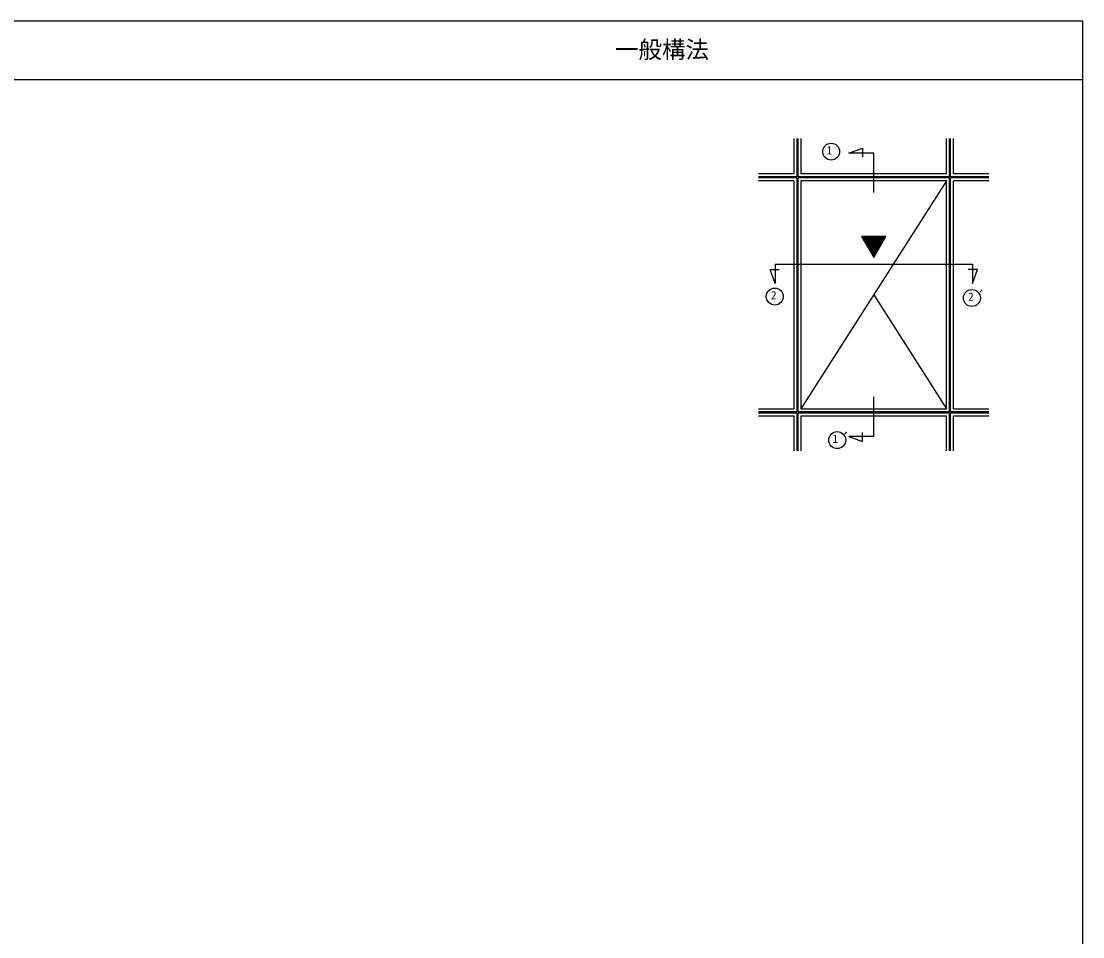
# Model space of a CAD drawing. Units: millimetres, scale not verified. Extents: x -960 to 961, y -419 to 416.
# Drawn here: x 508.7 to 960.6, y -8.6 to 381.3 of the extents above; entities that cross this region are included whole.
import ezdxf
from ezdxf.enums import TextEntityAlignment as Align

# ---------------------------------------------------------------- set-up
doc = ezdxf.new("R2010")
doc.units = ezdxf.units.MM
doc.header["$LTSCALE"] = 2
for name, color, linetype in [('0-1_USER1', 3, 'Continuous'), ('0-4_YKK_12', 2, 'Continuous'), ('0-6_YKK_A1', 4, 'Continuous'), ('0-8_YKK_ZWAK', 7, 'Continuous')]:
    doc.layers.add(name, color=color, linetype=linetype)
doc.styles.add('ＭＳ ゴシック', font='')
doc.styles.get('ＭＳ ゴシック').set_extended_font_data('MS Gothic')

msp = doc.modelspace()

# ---------------------------------------------------------------- linework, layer by layer
at = {"layer": '0-1_USER1'}
for centre in [(853.501, 325.76), (829.467, 264.031), (913.402, 263.431), (856.064, 202.926)]:
    msp.add_circle(centre, 3.6, dxfattribs=at)
at = {"layer": '0-4_YKK_12'}
for p, q in [((829.6, 277.905), (913.6, 277.905)), ((829.6, 277.905), (829.6, 269.656)), ((913.6, 277.905), (913.6, 269.656)), ((871.6, 204.42), (871.6, 221.3))]:
    msp.add_line(p, q, dxfattribs=at)
for points in [[(871.6, 308.3), (871.6, 325.18), (861.009, 325.18), (866.859, 327.309), (866.859, 323.409)], [(829.6, 269.656), (827.471, 275.506), (831.371, 275.506)], [(913.6, 269.656), (915.729, 275.506), (911.829, 275.506)], [(871.6, 204.42), (861.009, 204.42), (866.859, 202.291), (866.859, 206.191)]]:
    msp.add_lwpolyline(points, dxfattribs=at)
at = {"layer": '0-6_YKK_A1'}
for p, q in [((837.6, 331.3), (837.6, 316.3)), ((838.85, 331.3), (838.85, 315.05)), ((839.35, 331.3), (839.35, 315.05)), ((840.6, 331.3), (840.6, 316.3)), ((902.6, 316.3), (902.6, 331.3)), ((903.85, 315.05), (903.85, 331.3)), ((904.35, 315.05), (904.35, 331.3)), ((905.6, 316.3), (905.6, 331.3)), ((837.6, 316.3), (822.6, 316.3)), ((838.85, 315.05), (822.6, 315.05)), ((838.85, 314.55), (822.6, 314.55)), ((837.6, 313.3), (822.6, 313.3)), ((837.6, 313.3), (837.6, 216.3)), ((838.85, 314.55), (838.85, 215.05)), ((903.85, 315.05), (839.35, 315.05)), ((903.85, 314.55), (839.35, 314.55)), ((839.35, 314.55), (839.35, 215.05)), ((902.6, 316.3), (840.6, 316.3)), ((840.6, 313.3), (840.6, 216.3)), ((902.6, 313.3), (840.6, 313.3)), ((902.6, 313.3), (840.6, 216.3)), ((902.6, 216.3), (902.6, 313.3)), ((903.85, 215.05), (903.85, 314.55)), ((920.6, 315.05), (904.35, 315.05)), ((920.6, 314.55), (904.35, 314.55)), ((904.35, 215.05), (904.35, 314.55)), ((920.6, 316.3), (905.6, 316.3)), ((920.6, 313.3), (905.6, 313.3)), ((905.6, 216.3), (905.6, 313.3)), ((876.779, 289.651), (866.421, 289.651)), ((876.663, 289.451), (866.537, 289.451)), ((876.548, 289.251), (866.652, 289.251)), ((876.432, 289.051), (866.768, 289.051)), ((876.317, 288.851), (866.883, 288.851)), ((876.202, 288.651), (866.998, 288.651)), ((876.086, 288.451), (867.114, 288.451)), ((875.971, 288.251), (867.229, 288.251)), ((875.855, 288.051), (867.345, 288.051)), ((875.74, 287.851), (867.46, 287.851)), ((875.624, 287.651), (867.576, 287.651)), ((875.509, 287.451), (867.691, 287.451)), ((875.393, 287.251), (867.807, 287.251)), ((875.278, 287.051), (867.922, 287.051)), ((875.162, 286.851), (868.038, 286.851)), ((875.047, 286.651), (868.153, 286.651)), ((874.931, 286.451), (868.269, 286.451)), ((874.816, 286.251), (868.384, 286.251)), ((874.7, 286.051), (868.5, 286.051)), ((874.585, 285.851), (868.615, 285.851)), ((874.47, 285.651), (868.73, 285.651)), ((874.354, 285.451), (868.846, 285.451)), ((874.239, 285.251), (868.961, 285.251)), ((874.123, 285.051), (869.077, 285.051)), ((874.008, 284.851), (869.192, 284.851)), ((873.892, 284.651), (869.308, 284.651)), ((873.777, 284.451), (869.423, 284.451)), ((873.661, 284.251), (869.539, 284.251)), ((873.546, 284.051), (869.654, 284.051)), ((873.43, 283.851), (869.77, 283.851)), ((873.315, 283.651), (869.885, 283.651)), ((873.199, 283.451), (870.001, 283.451)), ((873.084, 283.251), (870.116, 283.251)), ((872.968, 283.051), (870.232, 283.051)), ((872.853, 282.851), (870.347, 282.851)), ((872.737, 282.651), (870.463, 282.651)), ((872.622, 282.451), (870.578, 282.451)), ((872.507, 282.251), (870.693, 282.251)), ((872.391, 282.051), (870.809, 282.051)), ((872.276, 281.851), (870.924, 281.851)), ((872.16, 281.651), (871.04, 281.651)), ((872.045, 281.451), (871.155, 281.451)), ((871.929, 281.251), (871.271, 281.251)), ((871.814, 281.051), (871.386, 281.051)), ((871.698, 280.851), (871.502, 280.851)), ((871.6, 264.8), (902.6, 216.3)), ((822.6, 216.3), (837.6, 216.3)), ((822.6, 215.05), (838.85, 215.05)), ((822.6, 214.55), (838.85, 214.55)), ((822.6, 213.3), (837.6, 213.3)), ((837.6, 213.3), (837.6, 198.3)), ((838.85, 214.55), (838.85, 198.3)), ((839.35, 215.05), (903.85, 215.05)), ((839.35, 214.55), (839.35, 198.3)), ((839.35, 214.55), (903.85, 214.55)), ((840.6, 216.3), (902.6, 216.3)), ((840.6, 213.3), (840.6, 198.3)), ((840.6, 213.3), (902.6, 213.3)), ((902.6, 198.3), (902.6, 213.3)), ((903.85, 198.3), (903.85, 214.55)), ((904.35, 215.05), (920.6, 215.05)), ((904.35, 214.55), (920.6, 214.55)), ((904.35, 198.3), (904.35, 214.55)), ((905.6, 216.3), (920.6, 216.3)), ((905.6, 213.3), (920.6, 213.3)), ((905.6, 198.3), (905.6, 213.3))]:
    msp.add_line(p, q, dxfattribs=at)
msp.add_lwpolyline([(871.6, 280.68), (876.796, 289.68), (866.404, 289.68)], close=True, dxfattribs=at)
at = {"layer": '0-8_YKK_ZWAK'}
for p, q in [((960.6, 381.3), (-959.4, 381.3)), ((960.6, 356.3), (-959.4, 356.3))]:
    msp.add_line(p, q, dxfattribs=at)
msp.add_lwpolyline([(-959.4, -418.7), (960.6, -418.7), (960.6, 381.3)], dxfattribs=at)

# ---------------------------------------------------------------- texts
at = {"layer": '0-1_USER1', "style": 'ＭＳ ゴシック'}
for s, height, p in [('一般構法', 7.331, (761.464, 363.368)), ('1', 3.519, (851.485, 323.52)), ('´', 4.399, (915.258, 260.591)), ('2', 3.519, (827.833, 261.791)), ('2', 3.519, (911.767, 261.191)), ('1', 3.519, (854.048, 200.686)), ('´', 4.399, (857.539, 200.086))]:
    msp.add_text(s, height=height, dxfattribs=at).set_placement(p, align=Align.BOTTOM_LEFT)

doc.saveas('drawing.dxf')
